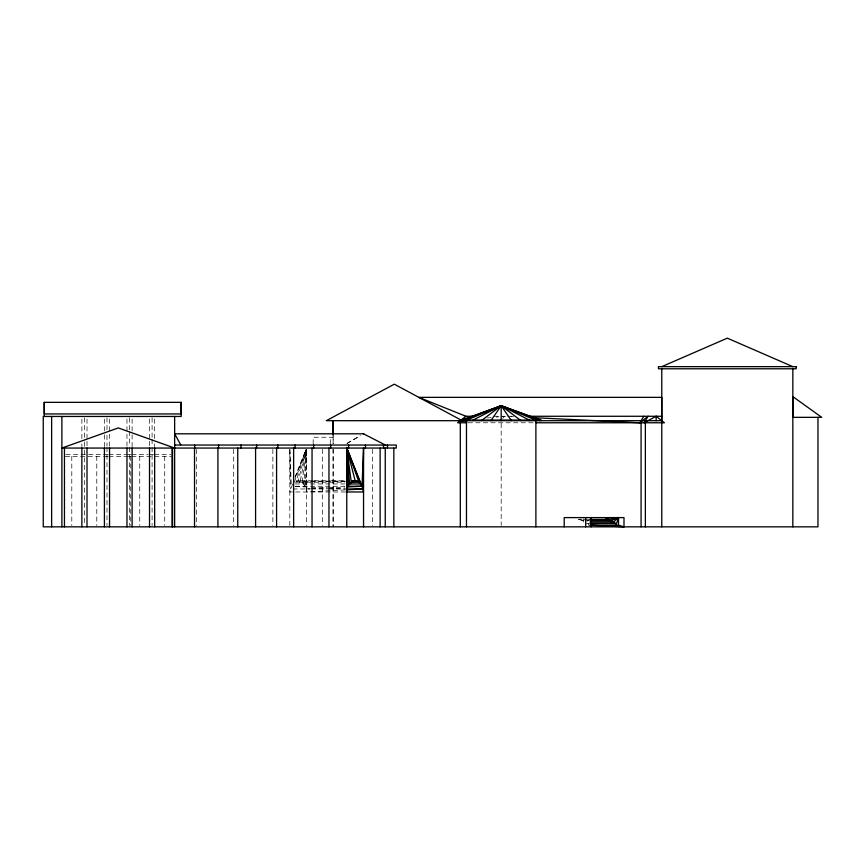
<?xml version="1.0" encoding="UTF-8"?>
<svg xmlns="http://www.w3.org/2000/svg" width="865" height="865" viewBox="0 0 865 865"><rect width="100%" height="100%" fill="white"/><g stroke="black" fill="none" stroke-linecap="round" stroke-linejoin="round"><path stroke-width="0.65" stroke-dasharray="4.33 3.24" d="M306.621 449.389L306.621 525.498M313.184 443.94L313.184 437.257L333.122 437.257M330.289 443.94L330.289 437.257M333.122 449.292L333.111 526.839L333.122 449.389M333.111 443.94L333.122 436.068L333.133 443.756M310.07 488.779L306.08 488.974L303.745 483.946L306.513 449.378L306.621 491.98L345.557 489.904M305.107 486.249L306.567 449.368M302.08 482.216L306.437 449.368L300.209 481.124L303.745 483.946M292.694 483.946L289.818 491.98L289.818 525.498M306.286 449.368L298.22 480.756L296.23 481.124L306.221 449.324M294.349 482.216L306.167 449.324L295.279 476.388M295.095 477.761L306.134 449.292M502.749 418.444L504.252 416.27L500.284 416.671M586.924 521.325L589.465 519.097M347.189 443.302L359.981 435.841M346.908 443.518L360.381 435.744M583.54 522.071L583.54 520.698L580.999 520.698L580.999 519.454L583.54 518.989M580.999 519.087L578.469 519.454L588.827 519.454M487.071 418L491.039 417.6M496.326 417.071L498.964 416.8M311.411 488.714L327.392 487.936M328.732 487.871L344.713 487.092M345.146 481.275L295.689 482.183L344.67 482.216M493.677 416.27L506.403 416.27M507.755 416.27L511.799 416.27M468.17 422.769L534.743 422.769M65.881 454.428L103.076 454.428M103.497 454.428L108.276 454.428M108.871 454.428L125.63 454.428M126.312 454.428L130.82 454.428M131.685 454.428L148.185 454.428M149.137 454.428L153.375 454.428M154.511 454.428L170.643 454.428M65.362 456.352L103.205 456.352M103.497 456.352L108.276 456.352M108.871 456.352L125.63 456.352M126.312 456.352L130.82 456.352M131.685 456.352L153.375 456.352M154.511 456.352L171.162 456.352M312.784 480.756L298.22 480.756L300.209 481.124M314.103 480.756L329.998 480.756M331.317 480.756L344.562 480.756M296.23 481.124L345.221 481.124M295.333 483.946L344.8 483.946M295.3 486.249L344.821 486.249M293.008 488.974L310.221 488.974M311.378 488.974L327.435 488.974M328.592 488.974L344.648 488.974M345.438 491.98L289.818 491.98L289.818 449.389L290.359 488.974M584.913 520.698L588.827 520.698M586.081 523.498L588.687 523.498M591.152 525.185L588.611 525.185L588.611 523.498L586.924 522.547M510.966 416.595L513.648 416.725M295.333 486.444L309.984 487.157M311.324 487.222L327.305 488.001M328.646 488.065L344.627 488.844M580.999 519.454L583.54 520.698M289.872 449.368L291.332 486.249M501.181 423.374L501.181 525.498M372.382 449.389L372.382 525.498M322.31 449.389L322.31 525.498M272.864 449.389L272.864 525.498M233.701 449.389L233.701 525.498M196.679 449.389L196.679 525.498M164.728 456.352L164.728 525.509M154.662 419.071L154.662 438.717M154.662 443.95L154.662 446.567M152.089 417.806L152.089 437.993M152.089 439.344L152.089 446.07M152.089 447.421L152.089 525.488M149.526 419.071L149.526 440.026M149.526 441.334L149.526 446.567M139.762 456.352L139.762 525.509M132.107 419.071L132.107 433.473M132.107 434.781L132.107 446.567M130.756 456.352L130.756 525.509M129.534 417.806L129.534 429.916M129.534 431.267L129.534 446.07M129.534 447.421L129.534 525.488M126.971 419.071L126.971 446.567M109.552 419.071L109.552 446.567M106.99 417.806L106.99 429.916M106.99 435.3L106.99 446.07M106.99 447.421L106.99 525.488M104.416 419.071L104.416 433.473M104.416 434.781L104.416 446.567M96.772 456.352L96.772 525.509M87.008 419.071L87.008 440.026M87.008 441.334L87.008 446.567M84.435 417.806L84.435 440.685M84.435 442.037L84.435 448.762M84.435 450.114L84.435 525.488M81.872 419.071L81.872 438.717M81.872 443.95L81.872 446.567M71.795 456.352L71.795 525.509"/><path stroke-width="1.3" d="M44.245 402.344L44.245 413.946L181.163 413.946L181.163 402.344L44.245 402.344L44.245 416.454M293.635 526.839L293.635 448.059M333.122 435.019L333.133 420.693L333.122 434.706M346.335 491.98L363.549 491.98L362.035 486.249L363.549 448.059L363.549 526.839M393.835 526.839L393.835 448.059M346.897 489.828L363.019 488.974L363.549 448.059M346.757 491.98C345.74 483.048 358.272 475.804 362.035 486.249L347.384 486.963M590.135 519.962L591.152 517.605L591.152 526.839M590.135 519.454L608.398 519.454L618.54 517.605L616.01 525.185M533.77 417.687L639.786 422.769L643.82 416.27M540.939 420.693L540.939 420.066L501.181 405.707L490.888 420.693M589.995 522.071L613.469 522.071L618.54 517.605L618.54 525.185L623.989 526.839L623.989 517.605L564.196 517.605L564.196 526.839M474.031 416.27L465.932 416.27L457.661 422.769L466.862 422.769M639.786 422.769L648.112 416.27L644.068 422.769L656.157 416.27L664.428 422.769L536.095 422.769M539.587 420.693L539.587 420.066L501.181 405.707L481.308 420.693M535.608 420.693L535.608 420.066L501.181 405.707L473.068 420.066L473.068 420.693M661.779 366.652L727.314 338.161L792.837 366.652M529.293 420.693L529.293 420.066L501.181 405.707L466.754 420.066L466.754 420.693M590.06 520.698L610.928 520.698L618.54 517.605M521.065 420.693L501.181 405.707L462.775 420.066L462.775 420.693M461.423 420.693L461.423 420.066L501.181 405.707L511.475 420.693M460.31 526.839L460.31 420.693L467.251 419.99M527.985 416.27L661.779 416.27M461.423 420.066L540.939 420.066M363.754 433.808L174.644 433.808L180.72 444.761M174.644 445.043L396.267 445.043L396.267 448.059L61.88 448.059L118.267 427.926L174.644 448.059M352.509 480.756L355.158 480.756L346.757 448.059L346.757 526.839M351.85 481.124L357.148 481.124M351.071 482.216L359.018 482.216L346.757 448.059L347.298 488.974M348.768 483.946L360.683 483.946L346.757 448.059L348.271 486.249M347.471 486.249L362.035 486.249L346.757 448.059L349.622 483.946M345.805 488.974L363.019 488.974M589.919 523.498L616.01 523.498L605.857 517.605L605.857 519.454M589.919 525.185L618.54 525.185M591.152 525.185L623.989 526.839M460.31 420.693L466.884 421.039M465.932 416.27L418.833 397.359L661.779 397.359L661.779 420.693L326.332 420.693L394.299 384.179L462.267 420.693M363.473 433.808L385.476 445.086M346.757 448.059L351.287 482.216M817.976 417.341L817.976 526.839L43.25 526.839L43.25 416.454L181.163 416.454L181.163 402.344M792.837 368.782L792.837 526.839M661.779 368.782L661.779 526.839M656.157 416.27L656.157 420.693M645.366 422.034L645.366 526.839M641.073 422.034L641.073 526.839M613.469 522.071L613.469 523.498M610.928 520.698L610.928 522.071M608.398 519.454L608.398 520.698M585.702 517.605L585.702 526.839M535.889 420.693L535.889 526.839M501.181 405.707L501.181 420.693M466.473 420.693L466.473 526.839M387.466 445.043L387.466 448.059M385.249 448.059L385.249 526.839M383.509 445.043L383.509 448.059M380.124 448.059L380.124 526.839M365.452 445.043L365.452 448.059M348.595 445.043L348.595 448.059M333.133 420.693L333.133 434.781M330.711 445.043L330.711 448.059M328.96 448.059L328.96 526.839M313.66 445.043L313.66 448.059M312.049 448.059L312.049 526.839M295.084 445.043L295.084 448.059M277.827 445.043L277.827 448.059M276.584 448.059L276.584 526.839M256.602 445.043L256.602 448.059M255.586 448.059L255.586 526.839M241 445.043L241 448.059M237.756 448.059L237.756 526.839M218.564 445.043L218.564 448.059M217.915 448.059L217.915 526.839M194.69 445.043L194.69 448.059M194.528 448.059L194.528 526.839M174.644 416.454L174.644 526.839M172.567 448.059L172.567 526.839M172.07 448.059L172.07 526.839M154.662 448.059L154.662 526.839M149.526 448.059L149.526 526.839M132.107 448.059L132.107 526.839M126.971 448.059L126.971 526.839M109.552 448.059L109.552 526.839M104.416 448.059L104.416 526.839M87.008 448.059L87.008 526.839M81.872 448.059L81.872 526.839M64.453 448.059L64.453 526.839M61.88 416.454L61.88 526.839M51.63 416.454L51.63 526.839M792.837 396.624L792.837 417.341L821.75 417.341L792.837 396.624M796.168 366.652L658.449 366.652L658.449 368.782L796.168 368.782L796.168 366.652"/></g></svg>
